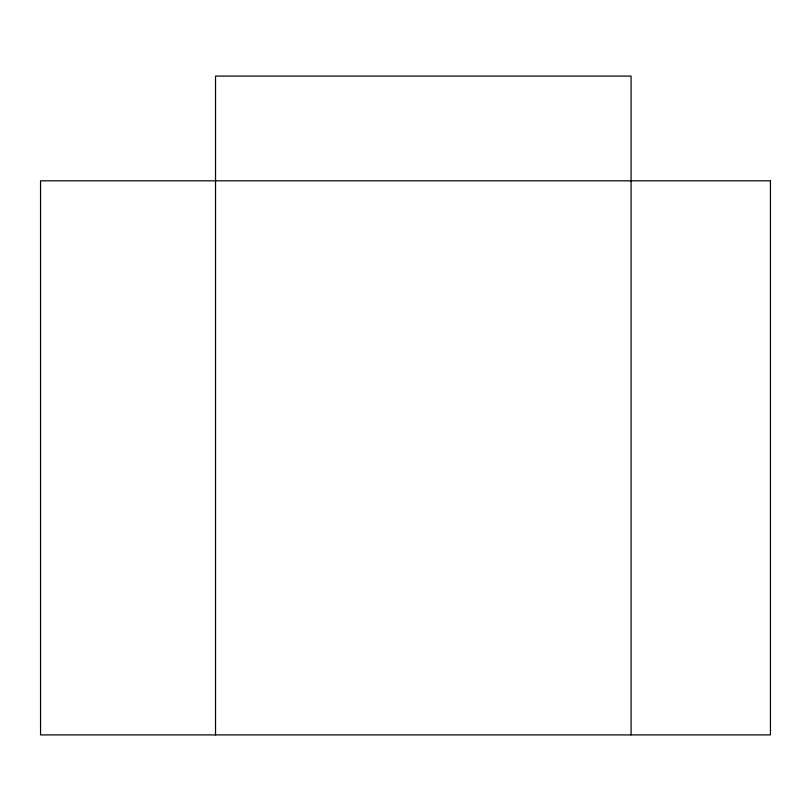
<?xml version="1.0" encoding="UTF-8"?>
<svg xmlns="http://www.w3.org/2000/svg" width="811" height="811" viewBox="0 0 811 811"><rect width="100%" height="100%" fill="white"/><g stroke="black" fill="none" stroke-linecap="round" stroke-linejoin="round"><path stroke-width="1.22" d="M631.09 734.908L631.09 76.092L215.533 76.092L215.533 734.908M770.45 180.833L40.55 180.833L40.55 734.908L770.45 734.908L770.45 180.833"/></g></svg>
